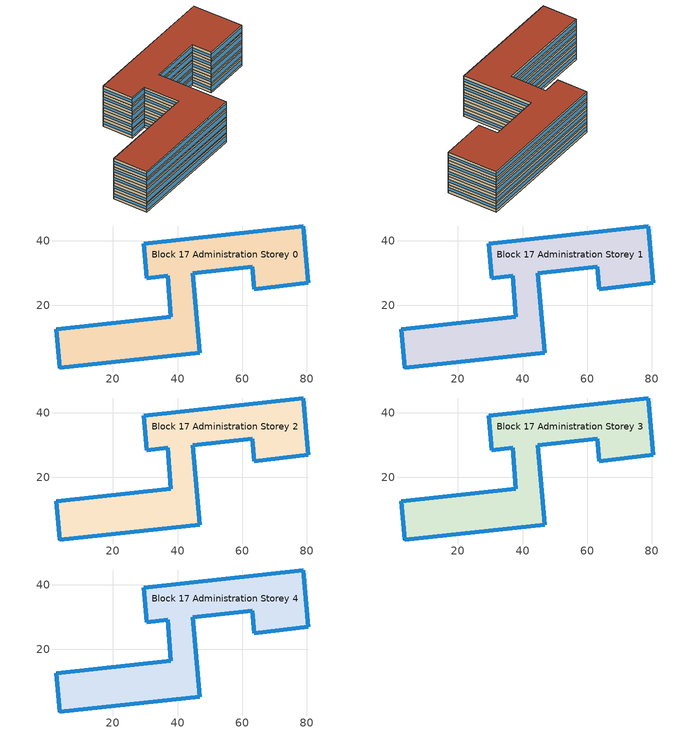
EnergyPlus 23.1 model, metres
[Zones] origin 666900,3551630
Block 17 Administration Storey 0
 floor ground (Project Floor): 78.86,44.58 80.37,26.97 63.69,25.03 63.11,32.01 44.73,29.93 46.83,5.35 3.58,0.65 2.53,12.61 37.96,16.51 36.91,29.25 30.4,28.48 29.47,39.11 z0
 wall outside (Project Wall): 29.47,39.11 30.4,28.48 36.91,29.25 37.96,16.51 2.53,12.61 3.58,0.65 46.83,5.35 44.73,29.93 63.11,32.01 63.69,25.03 80.37,26.97 78.86,44.58 29.47,39.11 z0:3
 window (Administration_west_window_construction): 29.47,39.1 30.4,28.48 / 36.91,29.24 37.96,16.52 / 2.53,12.6 3.58,0.65 / 63.11,32.01 63.69,25.04 z1.05:1.95
 window (Administration_south_window_construction): 30.41,28.48 36.9,29.25 / 3.6,0.65 46.81,5.35 / 44.74,29.93 63.1,32.01 / 63.7,25.03 80.36,26.97 z0.67:2.33
 window (Administration_north_window_construction): 37.95,16.51 2.55,12.61 / 78.83,44.57 29.5,39.11 z0.82:2.17
 window (Administration_east_window_construction): 46.83,5.36 44.73,29.92 / 80.37,26.98 78.86,44.57 z1.05:1.95
 roof outside (Project Ceiling): 80.37,26.97 78.86,44.58 29.47,39.11 30.4,28.48 36.91,29.25 37.96,16.51 2.53,12.61 3.58,0.65 46.83,5.35 44.73,29.93 63.11,32.01 63.69,25.03 z3
Block 17 Administration Storey 1
 floor outside (Project Floor): 78.86,44.58 80.37,26.97 63.69,25.03 63.11,32.01 44.73,29.93 46.83,5.35 3.58,0.65 2.53,12.61 37.96,16.51 36.91,29.25 30.4,28.48 29.47,39.11 z3
 wall outside (Project Wall): 29.47,39.11 30.4,28.48 36.91,29.25 37.96,16.51 2.53,12.61 3.58,0.65 46.83,5.35 44.73,29.93 63.11,32.01 63.69,25.03 80.37,26.97 78.86,44.58 29.47,39.11 z3:6
 window (Administration_west_window_construction): 29.47,39.1 30.4,28.48 / 36.91,29.24 37.96,16.52 / 2.53,12.6 3.58,0.65 / 63.11,32.01 63.69,25.04 z4.05:4.95
 window (Administration_south_window_construction): 30.41,28.48 36.9,29.25 / 3.6,0.65 46.81,5.35 / 44.74,29.93 63.1,32.01 / 63.7,25.03 80.36,26.97 z3.67:5.33
 window (Administration_north_window_construction): 37.95,16.51 2.55,12.61 / 78.83,44.57 29.5,39.11 z3.83:5.17
 window (Administration_east_window_construction): 46.83,5.36 44.73,29.92 / 80.37,26.98 78.86,44.57 z4.05:4.95
 roof outside (Project Ceiling): 80.37,26.97 78.86,44.58 29.47,39.11 30.4,28.48 36.91,29.25 37.96,16.51 2.53,12.61 3.58,0.65 46.83,5.35 44.73,29.93 63.11,32.01 63.69,25.03 z6
Block 17 Administration Storey 2
 floor outside (Project Floor): 78.86,44.58 80.37,26.97 63.69,25.03 63.11,32.01 44.73,29.93 46.83,5.35 3.58,0.65 2.53,12.61 37.96,16.51 36.91,29.25 30.4,28.48 29.47,39.11 z6
 wall outside (Project Wall): 29.47,39.11 30.4,28.48 36.91,29.25 37.96,16.51 2.53,12.61 3.58,0.65 46.83,5.35 44.73,29.93 63.11,32.01 63.69,25.03 80.37,26.97 78.86,44.58 29.47,39.11 z6:9
 window (Administration_west_window_construction): 29.47,39.1 30.4,28.48 / 36.91,29.24 37.96,16.52 / 2.53,12.6 3.58,0.65 / 63.11,32.01 63.69,25.04 z7.05:7.95
 window (Administration_south_window_construction): 30.41,28.48 36.9,29.25 / 3.6,0.65 46.81,5.35 / 44.74,29.93 63.1,32.01 / 63.7,25.03 80.36,26.97 z6.67:8.32
 window (Administration_north_window_construction): 37.95,16.51 2.55,12.61 / 78.83,44.57 29.5,39.11 z6.83:8.18
 window (Administration_east_window_construction): 46.83,5.36 44.73,29.92 / 80.37,26.98 78.86,44.57 z7.05:7.95
 roof outside (Project Ceiling): 80.37,26.97 78.86,44.58 29.47,39.11 30.4,28.48 36.91,29.25 37.96,16.51 2.53,12.61 3.58,0.65 46.83,5.35 44.73,29.93 63.11,32.01 63.69,25.03 z9
Block 17 Administration Storey 3
 floor outside (Project Floor): 78.86,44.58 80.37,26.97 63.69,25.03 63.11,32.01 44.73,29.93 46.83,5.35 3.58,0.65 2.53,12.61 37.96,16.51 36.91,29.25 30.4,28.48 29.47,39.11 z9
 wall outside (Project Wall): 29.47,39.11 30.4,28.48 36.91,29.25 37.96,16.51 2.53,12.61 3.58,0.65 46.83,5.35 44.73,29.93 63.11,32.01 63.69,25.03 80.37,26.97 78.86,44.58 29.47,39.11 z9:12
 window (Administration_west_window_construction): 29.47,39.1 30.4,28.48 / 36.91,29.24 37.96,16.52 / 2.53,12.6 3.58,0.65 / 63.11,32.01 63.69,25.04 z10.05:10.95
 window (Administration_south_window_construction): 30.41,28.48 36.9,29.25 / 3.6,0.65 46.81,5.35 / 44.74,29.93 63.1,32.01 / 63.7,25.03 80.36,26.97 z9.68:11.32
 window (Administration_north_window_construction): 37.95,16.51 2.55,12.61 / 78.83,44.57 29.5,39.11 z9.82:11.18
 window (Administration_east_window_construction): 46.83,5.36 44.73,29.92 / 80.37,26.98 78.86,44.57 z10.05:10.95
 roof outside (Project Ceiling): 80.37,26.97 78.86,44.58 29.47,39.11 30.4,28.48 36.91,29.25 37.96,16.51 2.53,12.61 3.58,0.65 46.83,5.35 44.73,29.93 63.11,32.01 63.69,25.03 z12
Block 17 Administration Storey 4
 floor outside (Project Floor): 78.86,44.58 80.37,26.97 63.69,25.03 63.11,32.01 44.73,29.93 46.83,5.35 3.58,0.65 2.53,12.61 37.96,16.51 36.91,29.25 30.4,28.48 29.47,39.11 z12
 wall outside (Project Wall): 29.47,39.11 30.4,28.48 36.91,29.25 37.96,16.51 2.53,12.61 3.58,0.65 46.83,5.35 44.73,29.93 63.11,32.01 63.69,25.03 80.37,26.97 78.86,44.58 29.47,39.11 z12:15
 window (Administration_west_window_construction): 29.47,39.1 30.4,28.48 / 36.91,29.24 37.96,16.52 / 2.53,12.6 3.58,0.65 / 63.11,32.01 63.69,25.04 z13.05:13.95
 window (Administration_south_window_construction): 30.41,28.48 36.9,29.25 / 3.6,0.65 46.81,5.35 / 44.74,29.93 63.1,32.01 / 63.7,25.03 80.36,26.97 z12.68:14.32
 window (Administration_north_window_construction): 37.95,16.51 2.55,12.61 / 78.83,44.57 29.5,39.11 z12.82:14.18
 window (Administration_east_window_construction): 46.83,5.36 44.73,29.92 / 80.37,26.98 78.86,44.57 z13.05:13.95
 roof outside (Project Flat Roof): 80.37,26.97 78.86,44.58 29.47,39.11 30.4,28.48 36.91,29.25 37.96,16.51 2.53,12.61 3.58,0.65 46.83,5.35 44.73,29.93 63.11,32.01 63.69,25.03 z15
[Building]
Building_1: North Axis=0; Terrain=City; Loads Convergence Tolerance Value=0.04; Temperature Convergence Tolerance Value=0.4; Solar Distribution=FullExterior; Maximum Number of Warmup Days=25; Minimum Number of Warmup Days=6
[Site:Location]
CHN Design_Conditions: Latitude=30; Longitude=114; Time Zone=8; Elevation=12
[SIZINGPERIOD:DESIGNDAY] Day of Month=21; DryBulb Temperature Range Modifier Type=DefaultMultipliers; Humidity Condition Type=Wetbulb; Barometric Pressure=101181; Rain Indicator=No; Snow Indicator=No; Daylight Saving Time Indicator=No; Sky Clearness=0; Begin Environment Reset Mode=FullResetAtBeginEnvironment
Name | Month | Day Type | Maximum DryBulb Temperature | Daily DryBulb Temperature Range | Wetbulb or DewPoint at Maximum DryBulb | Wind Speed | Wind Direction | Solar Model Indicator | ASHRAE Clear Sky Optical Depth for Beam Irradiance taub | ASHRAE Clear Sky Optical Depth for Diffuse Irradiance taud
Ann Htg 99.6% Condns DB | 1 | WinterDesignDay | -10 | 0 | -4.8 | 1 | 340 | ASHRAEClearSky | 0 | 0
Ann Clg .4% Condns DB=>MWB | 7 | SummerDesignDay | 40 | 6.6 | 27.1 | 3.5 | 220 | ASHRAETau | 0.781 | 1.413
[MATERIAL]
DefaultMaterial: Roughness=Rough; Thickness=0.1; Conductivity=0.1; Density=1000; Specific Heat=1000; Thermal Absorptance=0.9; Solar Absorptance=0.7; Visible Absorptance=0.7
[WINDOWMATERIAL:SIMPLEGLAZINGSYSTEM] UFactor=1.2; Visible Transmittance=0.6
Name | Solar Heat Gain Coefficient
Administration_east_window; Administration_south_window; Administration_west_window | 0.3
Administration_north_window | 0.35
[CONSTRUCTION]
Project Wall; Project Floor; Project Flat Roof; Project Ceiling: DefaultMaterial
Administration_east_window_construction: Administration_east_window
Administration_south_window_construction: Administration_south_window
Administration_west_window_construction: Administration_west_window
Administration_north_window_construction: Administration_north_window
[SPACE] Ceiling Height=autocalculate; Volume=autocalculate; Floor Area=autocalculate; Space Type=Administration
Name | Zone
Block 17 Administration Storey 0_space | Block 17 Administration Storey 0
Block 17 Administration Storey 1_space | Block 17 Administration Storey 1
Block 17 Administration Storey 2_space | Block 17 Administration Storey 2
Block 17 Administration Storey 3_space | Block 17 Administration Storey 3
Block 17 Administration Storey 4_space | Block 17 Administration Storey 4
[SPACELIST]
Administration: Block 17 Administration Storey 0_space, Block 17 Administration Storey 1_space, Block 17 Administration Storey 2_space, Block 17 Administration Storey 3_space, Block 17 Administration Storey 4_space
[ZONE] Type=1; Multiplier=1; Ceiling Height=autocalculate; Volume=autocalculate; Floor Area=autocalculate; Part of Total Floor Area=Yes
Block 17 Administration Storey 0; Block 17 Administration Storey 1; Block 17 Administration Storey 2; Block 17 Administration Storey 3; Block 17 Administration Storey 4
[PEOPLE]
People_for_administration: Zone or ZoneList or Space or SpaceList=Administration; Number of People Schedule=SeasonalSchedule_Schedule_administration_people; Number of People Calculation Method=People/Area; People per Floor Area=0.125; Fraction Radiant=0.3; Sensible Heat Fraction=autocalculate; Activity Level Schedule=SeasonalSchedule_Schedule_administration_activity; Carbon Dioxide Generation Rate=3.82e-08; Enable ASHRAE 55 Comfort Warnings=No; Mean Radiant Temperature Calculation Type=ZoneAveraged; Clothing Insulation Calculation Method=ClothingInsulationSchedule; Cold Stress Temperature Threshold=15.56; Heat Stress Temperature Threshold=30
[LIGHTS]
Light_for_administration: Zone or ZoneList or Space or SpaceList=Administration; Schedule=SeasonalSchedule_administration_lighting; Design Level Calculation Method=Watts/Area; Watts per Zone Floor Area=8; Return Air Fraction=0; Fraction Radiant=0.32; Fraction Visible=0.25; Fraction Replaceable=1; EndUse Subcategory=General; Return Air Fraction Calculated from Plenum Temperature=No; Return Air Fraction Function of Plenum Temperature Coefficient 1=0; Return Air Fraction Function of Plenum Temperature Coefficient 2=0
[ELECTRICEQUIPMENT]
Equipment_for_administration: Zone or ZoneList or Space or SpaceList=Administration; Schedule=SeasonalSchedule_Schedule_administration_equipment; Design Level Calculation Method=Watts/Area; Watts per Zone Floor Area=15; Fraction Latent=0; Fraction Radiant=0; Fraction Lost=0; EndUse Subcategory=Electric Equipment
[DAYLIGHTING:CONTROLS] Illuminance Setpoint at Reference Point 1=300
Name | Zone or Space | Glare Calculation Daylighting Reference Point | Daylighting Reference Point 1
Dlight_Block 17 Administration Storey 0 | Block 17 Administration Storey 0 | Rpoint_Block 17 Administration Storey 0 | Rpoint_Block 17 Administration Storey 0
Dlight_Block 17 Administration Storey 1 | Block 17 Administration Storey 1 | Rpoint_Block 17 Administration Storey 1 | Rpoint_Block 17 Administration Storey 1
Dlight_Block 17 Administration Storey 2 | Block 17 Administration Storey 2 | Rpoint_Block 17 Administration Storey 2 | Rpoint_Block 17 Administration Storey 2
Dlight_Block 17 Administration Storey 3 | Block 17 Administration Storey 3 | Rpoint_Block 17 Administration Storey 3 | Rpoint_Block 17 Administration Storey 3
Dlight_Block 17 Administration Storey 4 | Block 17 Administration Storey 4 | Rpoint_Block 17 Administration Storey 4 | Rpoint_Block 17 Administration Storey 4
[HVACTEMPLATE:THERMOSTAT]
Name | Heating Setpoint Schedule | Cooling Setpoint Schedule
Thermostat_for_office | SeasonalSchedule_office_heating | SeasonalSchedule_office_cooling
Thermostat_for_commercial | SeasonalSchedule_commerical_heating | SeasonalSchedule_commerical_cooling
Thermostat_for_residential | SeasonalSchedule_residential_heating | SeasonalSchedule_residential_cooling
Thermostat_for_school | SeasonalSchedule_school_heating | SeasonalSchedule_school_cooling
Thermostat_for_hospital | SeasonalSchedule_hospital_heating | SeasonalSchedule_hospital_cooling
Thermostat_for_industrial | SeasonalSchedule_Industrial_heating | SeasonalSchedule_Industrial_cooling
Thermostat_for_transport | SeasonalSchedule_transport_heating | SeasonalSchedule_transport_cooling
Thermostat_for_administration | SeasonalSchedule_administration_heating | SeasonalSchedule_administration_cooling
[HVACTEMPLATE:ZONE:IDEALLOADSAIRSYSTEM] Template Thermostat=Thermostat_for_administration; Maximum Heating Supply Air Temperature=50; Minimum Cooling Supply Air Temperature=13; Maximum Heating Supply Air Humidity Ratio=0.0156; Minimum Cooling Supply Air Humidity Ratio=0.0077; Heating Limit=NoLimit; Cooling Limit=NoLimit; Dehumidification Control Type=ConstantSensibleHeatRatio; Cooling Sensible Heat Ratio=0.7; Dehumidification Setpoint=60; Humidification Control Type=None; Humidification Setpoint=30; Outdoor Air Method=DetailedSpecification; Outdoor Air Flow Rate per Person=0.00944; Outdoor Air Flow Rate per Zone Floor Area=0; Outdoor Air Flow Rate per Zone=0; Design Specification Outdoor Air Object=Ventilation_for_administration; Demand Controlled Ventilation Type=None; Outdoor Air Economizer Type=NoEconomizer; Heat Recovery Type=None; Sensible Heat Recovery Effectiveness=0.7; Latent Heat Recovery Effectiveness=0.65
Block 17 Administration Storey 0; Block 17 Administration Storey 1; Block 17 Administration Storey 2; Block 17 Administration Storey 3; Block 17 Administration Storey 4
[DESIGNSPECIFICATION:OUTDOORAIR]
Ventilation_for_administration: Outdoor Air Method=Flow/Person; Outdoor Air Flow per Person=0.00833333; Outdoor Air Flow per Zone Floor Area=0; Outdoor Air Flow per Zone=0; Outdoor Air Flow Air Changes per Hour=0
[SCHEDULE:DAY:HOURLY]
Schedule_administration_heating_summer_hourly; Schedule_commerical_heating_summer_hourly; Schedule_residential_heating_summer_hourly; Schedule_school_heating_summer_hourly; Schedule_hospital_heating_summer_hourly; Schedule_Industrial_heating_summer_hourly; Schedule_transport_heating_summer_hourly; Schedule_office_heating_summer_hourly: -20, -20, -20, -20, -20, -20, -20, -20, -20, -20, -20, -20, -20, -20, -20, -20, -20, -20, -20, -20, -20, -20, -20, -20
Schedule_administration_heating_winnter_weekday_hourly: 5, 5, 5, 5, 5, 5, 12, 12, 18, 20, 20, 20, 20, 20, 20, 20, 20, 20, 18, 5, 5, 5, 5, 5
Schedule_administration_heating_winnter_holiday_hourly; Schedule_school_heating_winnter_holiday_hourly: 5, 5, 5, 5, 5, 5, 5, 5, 5, 5, 5, 5, 5, 5, 5, 5, 5, 5, 5, 5, 5, 5, 5, 5
Schedule_administration_cooling_winter_hourly; Schedule_administration_cooling_summer_holiday_hourly; Schedule_commerical_cooling_winter_hourly; Schedule_residential_cooling_winter_hourly; Schedule_school_cooling_winter_hourly; Schedule_school_cooling_summer_holiday_hourly; Schedule_hospital_cooling_winter_hourly; Schedule_Industrial_cooling_winter_hourly; Schedule_transport_cooling_winter_hourly; Schedule_office_cooling_winter_hourly: 50, 50, 50, 50, 50, 50, 50, 50, 50, 50, 50, 50, 50, 50, 50, 50, 50, 50, 50, 50, 50, 50, 50, 50
Schedule_administration_cooling_summer_weekday_hourly: 50, 50, 50, 50, 50, 50, 50, 28, 26, 26, 26, 26, 26, 26, 26, 26, 26, 26, 50, 50, 50, 50, 50, 50
Schedule_administration_lighting_weekday_hourly: 0.2, 0.2, 0.2, 0.2, 0.2, 0.2, 0.2, 0.5, 0.95, 0.95, 0.95, 0.8, 0.8, 0.95, 0.95, 0.95, 0.95, 0.95, 0.3, 0.2, 0.2, 0.2, 0.2, 0.2
Schedule_administration_lighting_holiday_hourly: 0.2, 0.2, 0.2, 0.2, 0.2, 0.2, 0.2, 0.25, 0.475, 0.475, 0.475, 0.4, 0.4, 0.475, 0.475, 0.475, 0.475, 0.475, 0.2, 0.2, 0.2, 0.2, 0.2, 0.2
Schedule_administration_equipment_weekday_hourly: 0.2, 0.2, 0.2, 0.2, 0.2, 0.2, 0.2, 0.5, 0.95, 0.95, 0.95, 0.5, 0.5, 0.95, 0.95, 0.95, 0.95, 0.3, 0.2, 0.2, 0.2, 0.2, 0.2, 0.2
Schedule_administration_equipment_holiday_hourly: 0.2, 0.2, 0.2, 0.2, 0.2, 0.2, 0.2, 0.25, 0.475, 0.475, 0.475, 0.25, 0.25, 0.475, 0.475, 0.475, 0.475, 0.2, 0.2, 0.2, 0.2, 0.2, 0.2, 0.2
Schedule_administration_people_weekday_hourly: 0, 0, 0, 0, 0, 0, 0.1, 0.5, 0.95, 0.95, 0.95, 0.8, 0.8, 0.95, 0.95, 0.95, 0.95, 0.3, 0.1, 0, 0, 0, 0, 0
Schedule_administration_people_holiday_hourly: 0, 0, 0, 0, 0, 0, 0.02, 0.1, 0.19, 0.19, 0.19, 0.16, 0.16, 0.19, 0.19, 0.19, 0.19, 0.06, 0.02, 0, 0, 0, 0, 0
Schedule_administration_activity_weekday_hourly; Schedule_administration_activity_holiday_hourly: 144, 144, 144, 144, 144, 144, 144, 144, 144, 144, 144, 144, 144, 144, 144, 144, 144, 144, 144, 144, 144, 144, 144, 144
Schedule_commerical_heating_winnter_weekday_hourly; Schedule_commerical_heating_winnter_holiday_hourly: 5, 5, 5, 5, 5, 5, 12, 16, 18, 18, 18, 18, 18, 18, 18, 18, 18, 18, 18, 18, 12, 5, 5, 5
Schedule_commerical_cooling_summer_weekday_hourly; Schedule_commerical_cooling_summer_holiday_hourly: 50, 50, 50, 50, 50, 50, 50, 28, 24, 24, 24, 24, 24, 24, 24, 24, 24, 24, 24, 24, 24, 28, 50, 50
Schedule_residential_heating_winnter_weekday_hourly; Schedule_residential_heating_winnter_holiday_hourly: 18, 18, 18, 18, 18, 18, 18, -20, -20, -20, -20, -20, -20, -20, -20, -20, -20, -20, -20, -20, 18, 18, 18, 18
Schedule_residential_cooling_summer_weekday_hourly; Schedule_residential_cooling_summer_holiday_hourly: 26, 26, 26, 26, 26, 26, 26, 50, 50, 50, 50, 50, 50, 50, 50, 50, 50, 50, 50, 50, 26, 26, 26, 26
Schedule_school_heating_winnter_weekday_hourly: 5, 5, 5, 5, 5, 12, 18, 20, 20, 20, 20, 20, 20, 20, 20, 20, 20, 20, 18, 12, 5, 5, 5, 5
Schedule_school_cooling_summer_weekday_hourly: 50, 50, 50, 50, 50, 50, 28, 26, 26, 26, 26, 26, 26, 26, 26, 26, 26, 26, 50, 50, 50, 50, 50, 50
Schedule_hospital_heating_winnter_weekday_hourly; Schedule_hospital_heating_winnter_holiday_hourly: 22, 22, 22, 22, 22, 22, 22, 22, 22, 22, 22, 22, 22, 22, 22, 22, 22, 22, 22, 22, 22, 22, 22, 22
Schedule_hospital_cooling_summer_weekday_hourly; Schedule_hospital_cooling_summer_holiday_hourly: 26, 26, 26, 26, 26, 26, 26, 26, 26, 26, 26, 26, 26, 26, 26, 26, 26, 26, 26, 26, 26, 26, 26, 26
Schedule_Industrial_heating_winnter_weekday_hourly; Schedule_Industrial_heating_winnter_holiday_hourly: -20, -20, -20, -20, -20, -20, 18, 18, 18, 18, 18, 18, 18, 18, 18, 18, 18, 18, 18, -20, -20, -20, -20, -20
Schedule_Industrial_cooling_summer_weekday_hourly; Schedule_Industrial_cooling_summer_holiday_hourly: 50, 50, 50, 50, 50, 50, 50, 28, 28, 28, 28, 28, 28, 28, 28, 28, 28, 28, 28, 50, 50, 50, 50, 50
Schedule_transport_heating_winnter_weekday_hourly; Schedule_transport_heating_winnter_holiday_hourly: 18, 18, 18, 18, 18, 18, 20, 20, 20, 20, 20, 20, 20, 20, 20, 20, 20, 20, 20, 20, 20, 20, 18, 18
Schedule_transport_cooling_summer_weekday_hourly; Schedule_transport_cooling_summer_holiday_hourly: 26, 26, 26, 26, 26, 26, 26, 24, 24, 24, 25, 24, 24, 24, 24, 24, 24, 24, 24, 24, 24, 24, 26, 28
Schedule_office_heating_winnter_weekday_hourly: 5, 5, 5, 5, 5, 5, 12, 18, 20, 20, 20, 20, 20, 20, 20, 20, 20, 20, 20, 18, 12, 5, 5, 5
Schedule_office_heating_winnter_holiday_hourly: 5, 5, 5, 5, 5, 5, 5, 5, 5, 16, 16, 16, 16, 16, 16, 16, 16, 5, 5, 5, 5, 5, 5, 5
Schedule_office_cooling_summer_weekday_hourly: 50, 50, 50, 50, 50, 50, 28, 26, 26, 26, 26, 26, 26, 26, 26, 26, 26, 26, 26, 26, 50, 50, 50, 50
Schedule_office_cooling_summer_holiday_hourly: 50, 50, 50, 50, 50, 50, 50, 50, 50, 50, 50, 26, 26, 26, 26, 26, 26, 50, 50, 50, 50, 50, 50, 50
[SCHEDULE:WEEK:DAILY]
Schedule_office_heating_summer_weekly: Schedule_office_heating_summer_hourly, Schedule_office_heating_summer_hourly, Schedule_office_heating_summer_hourly, Schedule_office_heating_summer_hourly, Schedule_office_heating_summer_hourly, Schedule_office_heating_summer_hourly, Schedule_office_heating_summer_hourly, Schedule_office_heating_summer_hourly, Schedule_office_heating_summer_hourly, Schedule_office_heating_summer_hourly, Schedule_office_heating_summer_hourly, Schedule_office_heating_summer_hourly
Schedule_office_heating_winnter_weekly: Schedule_office_heating_winnter_holiday_hourly, Schedule_office_heating_winnter_weekday_hourly, Schedule_office_heating_winnter_weekday_hourly, Schedule_office_heating_winnter_weekday_hourly, Schedule_office_heating_winnter_weekday_hourly, Schedule_office_heating_winnter_weekday_hourly, Schedule_office_heating_winnter_holiday_hourly, Schedule_office_heating_winnter_holiday_hourly, Schedule_office_heating_winnter_weekday_hourly, Schedule_office_heating_winnter_weekday_hourly, Schedule_office_heating_winnter_holiday_hourly, Schedule_office_heating_winnter_holiday_hourly
Schedule_office_cooling_winnter_weekly: Schedule_office_cooling_winter_hourly, Schedule_office_cooling_winter_hourly, Schedule_office_cooling_winter_hourly, Schedule_office_cooling_winter_hourly, Schedule_office_cooling_winter_hourly, Schedule_office_cooling_winter_hourly, Schedule_office_cooling_winter_hourly, Schedule_office_cooling_winter_hourly, Schedule_office_cooling_winter_hourly, Schedule_office_cooling_winter_hourly, Schedule_office_cooling_winter_hourly, Schedule_office_cooling_winter_hourly
Schedule_office_cooling_summer_weekly: Schedule_office_cooling_summer_holiday_hourly, Schedule_office_cooling_summer_weekday_hourly, Schedule_office_cooling_summer_weekday_hourly, Schedule_office_cooling_summer_weekday_hourly, Schedule_office_cooling_summer_weekday_hourly, Schedule_office_cooling_summer_weekday_hourly, Schedule_office_cooling_summer_holiday_hourly, Schedule_office_cooling_summer_holiday_hourly, Schedule_office_cooling_summer_weekday_hourly, Schedule_office_cooling_summer_weekday_hourly, Schedule_office_cooling_summer_holiday_hourly, Schedule_office_cooling_summer_holiday_hourly
Schedule_commerical_heating_summer_weekly: Schedule_commerical_heating_summer_hourly, Schedule_commerical_heating_summer_hourly, Schedule_commerical_heating_summer_hourly, Schedule_commerical_heating_summer_hourly, Schedule_commerical_heating_summer_hourly, Schedule_commerical_heating_summer_hourly, Schedule_commerical_heating_summer_hourly, Schedule_commerical_heating_summer_hourly, Schedule_commerical_heating_summer_hourly, Schedule_commerical_heating_summer_hourly, Schedule_commerical_heating_summer_hourly, Schedule_commerical_heating_summer_hourly
Schedule_commerical_heating_winnter_weekly: Schedule_commerical_heating_winnter_holiday_hourly, Schedule_commerical_heating_winnter_weekday_hourly, Schedule_commerical_heating_winnter_weekday_hourly, Schedule_commerical_heating_winnter_weekday_hourly, Schedule_commerical_heating_winnter_weekday_hourly, Schedule_commerical_heating_winnter_weekday_hourly, Schedule_commerical_heating_winnter_holiday_hourly, Schedule_commerical_heating_winnter_holiday_hourly, Schedule_commerical_heating_winnter_weekday_hourly, Schedule_commerical_heating_winnter_weekday_hourly, Schedule_commerical_heating_winnter_holiday_hourly, Schedule_commerical_heating_winnter_holiday_hourly
Schedule_commerical_cooling_winnter_weekly: Schedule_commerical_cooling_winter_hourly, Schedule_commerical_cooling_winter_hourly, Schedule_commerical_cooling_winter_hourly, Schedule_commerical_cooling_winter_hourly, Schedule_commerical_cooling_winter_hourly, Schedule_commerical_cooling_winter_hourly, Schedule_commerical_cooling_winter_hourly, Schedule_commerical_cooling_winter_hourly, Schedule_commerical_cooling_winter_hourly, Schedule_commerical_cooling_winter_hourly, Schedule_commerical_cooling_winter_hourly, Schedule_commerical_cooling_winter_hourly
Schedule_commerical_cooling_summer_weekly: Schedule_commerical_cooling_summer_holiday_hourly, Schedule_commerical_cooling_summer_weekday_hourly, Schedule_commerical_cooling_summer_weekday_hourly, Schedule_commerical_cooling_summer_weekday_hourly, Schedule_commerical_cooling_summer_weekday_hourly, Schedule_commerical_cooling_summer_weekday_hourly, Schedule_commerical_cooling_summer_holiday_hourly, Schedule_commerical_cooling_summer_holiday_hourly, Schedule_commerical_cooling_summer_weekday_hourly, Schedule_commerical_cooling_summer_weekday_hourly, Schedule_commerical_cooling_summer_holiday_hourly, Schedule_commerical_cooling_summer_holiday_hourly
Schedule_residential_heating_summer_weekly: Schedule_residential_heating_summer_hourly, Schedule_residential_heating_summer_hourly, Schedule_residential_heating_summer_hourly, Schedule_residential_heating_summer_hourly, Schedule_residential_heating_summer_hourly, Schedule_residential_heating_summer_hourly, Schedule_residential_heating_summer_hourly, Schedule_residential_heating_summer_hourly, Schedule_residential_heating_summer_hourly, Schedule_residential_heating_summer_hourly, Schedule_residential_heating_summer_hourly, Schedule_residential_heating_summer_hourly
Schedule_residential_heating_winnter_weekly: Schedule_residential_heating_winnter_holiday_hourly, Schedule_residential_heating_winnter_weekday_hourly, Schedule_residential_heating_winnter_weekday_hourly, Schedule_residential_heating_winnter_weekday_hourly, Schedule_residential_heating_winnter_weekday_hourly, Schedule_residential_heating_winnter_weekday_hourly, Schedule_residential_heating_winnter_holiday_hourly, Schedule_residential_heating_winnter_holiday_hourly, Schedule_residential_heating_winnter_weekday_hourly, Schedule_residential_heating_winnter_weekday_hourly, Schedule_residential_heating_winnter_holiday_hourly, Schedule_residential_heating_winnter_holiday_hourly
Schedule_residential_cooling_winnter_weekly: Schedule_residential_cooling_winter_hourly, Schedule_residential_cooling_winter_hourly, Schedule_residential_cooling_winter_hourly, Schedule_residential_cooling_winter_hourly, Schedule_residential_cooling_winter_hourly, Schedule_residential_cooling_winter_hourly, Schedule_residential_cooling_winter_hourly, Schedule_residential_cooling_winter_hourly, Schedule_residential_cooling_winter_hourly, Schedule_residential_cooling_winter_hourly, Schedule_residential_cooling_winter_hourly, Schedule_residential_cooling_winter_hourly
Schedule_residential_cooling_summer_weekly: Schedule_residential_cooling_summer_holiday_hourly, Schedule_residential_cooling_summer_weekday_hourly, Schedule_residential_cooling_summer_weekday_hourly, Schedule_residential_cooling_summer_weekday_hourly, Schedule_residential_cooling_summer_weekday_hourly, Schedule_residential_cooling_summer_weekday_hourly, Schedule_residential_cooling_summer_holiday_hourly, Schedule_residential_cooling_summer_holiday_hourly, Schedule_residential_cooling_summer_weekday_hourly, Schedule_residential_cooling_summer_weekday_hourly, Schedule_residential_cooling_summer_holiday_hourly, Schedule_residential_cooling_summer_holiday_hourly
Schedule_school_heating_summer_weekly: Schedule_school_heating_summer_hourly, Schedule_school_heating_summer_hourly, Schedule_school_heating_summer_hourly, Schedule_school_heating_summer_hourly, Schedule_school_heating_summer_hourly, Schedule_school_heating_summer_hourly, Schedule_school_heating_summer_hourly, Schedule_school_heating_summer_hourly, Schedule_school_heating_summer_hourly, Schedule_school_heating_summer_hourly, Schedule_school_heating_summer_hourly, Schedule_school_heating_summer_hourly
Schedule_school_heating_winnter_weekly: Schedule_school_heating_winnter_holiday_hourly, Schedule_school_heating_winnter_weekday_hourly, Schedule_school_heating_winnter_weekday_hourly, Schedule_school_heating_winnter_weekday_hourly, Schedule_school_heating_winnter_weekday_hourly, Schedule_school_heating_winnter_weekday_hourly, Schedule_school_heating_winnter_holiday_hourly, Schedule_school_heating_winnter_holiday_hourly, Schedule_school_heating_winnter_weekday_hourly, Schedule_school_heating_winnter_weekday_hourly, Schedule_school_heating_winnter_holiday_hourly, Schedule_school_heating_winnter_holiday_hourly
Schedule_school_cooling_winnter_weekly: Schedule_school_cooling_winter_hourly, Schedule_school_cooling_winter_hourly, Schedule_school_cooling_winter_hourly, Schedule_school_cooling_winter_hourly, Schedule_school_cooling_winter_hourly, Schedule_school_cooling_winter_hourly, Schedule_school_cooling_winter_hourly, Schedule_school_cooling_winter_hourly, Schedule_school_cooling_winter_hourly, Schedule_school_cooling_winter_hourly, Schedule_school_cooling_winter_hourly, Schedule_school_cooling_winter_hourly
Schedule_school_cooling_summer_weekly: Schedule_school_cooling_summer_holiday_hourly, Schedule_school_cooling_summer_weekday_hourly, Schedule_school_cooling_summer_weekday_hourly, Schedule_school_cooling_summer_weekday_hourly, Schedule_school_cooling_summer_weekday_hourly, Schedule_school_cooling_summer_weekday_hourly, Schedule_school_cooling_summer_holiday_hourly, Schedule_school_cooling_summer_holiday_hourly, Schedule_school_cooling_summer_weekday_hourly, Schedule_school_cooling_summer_weekday_hourly, Schedule_school_cooling_summer_holiday_hourly, Schedule_school_cooling_summer_holiday_hourly
Schedule_hospital_heating_summer_weekly: Schedule_hospital_heating_summer_hourly, Schedule_hospital_heating_summer_hourly, Schedule_hospital_heating_summer_hourly, Schedule_hospital_heating_summer_hourly, Schedule_hospital_heating_summer_hourly, Schedule_hospital_heating_summer_hourly, Schedule_hospital_heating_summer_hourly, Schedule_hospital_heating_summer_hourly, Schedule_hospital_heating_summer_hourly, Schedule_hospital_heating_summer_hourly, Schedule_hospital_heating_summer_hourly, Schedule_hospital_heating_summer_hourly
Schedule_hospital_heating_winnter_weekly: Schedule_hospital_heating_winnter_holiday_hourly, Schedule_hospital_heating_winnter_weekday_hourly, Schedule_hospital_heating_winnter_weekday_hourly, Schedule_hospital_heating_winnter_weekday_hourly, Schedule_hospital_heating_winnter_weekday_hourly, Schedule_hospital_heating_winnter_weekday_hourly, Schedule_hospital_heating_winnter_holiday_hourly, Schedule_hospital_heating_winnter_holiday_hourly, Schedule_hospital_heating_winnter_weekday_hourly, Schedule_hospital_heating_winnter_weekday_hourly, Schedule_hospital_heating_winnter_holiday_hourly, Schedule_hospital_heating_winnter_holiday_hourly
Schedule_hospital_cooling_winnter_weekly: Schedule_hospital_cooling_winter_hourly, Schedule_hospital_cooling_winter_hourly, Schedule_hospital_cooling_winter_hourly, Schedule_hospital_cooling_winter_hourly, Schedule_hospital_cooling_winter_hourly, Schedule_hospital_cooling_winter_hourly, Schedule_hospital_cooling_winter_hourly, Schedule_hospital_cooling_winter_hourly, Schedule_hospital_cooling_winter_hourly, Schedule_hospital_cooling_winter_hourly, Schedule_hospital_cooling_winter_hourly, Schedule_hospital_cooling_winter_hourly
Schedule_hospital_cooling_summer_weekly: Schedule_hospital_cooling_summer_holiday_hourly, Schedule_hospital_cooling_summer_weekday_hourly, Schedule_hospital_cooling_summer_weekday_hourly, Schedule_hospital_cooling_summer_weekday_hourly, Schedule_hospital_cooling_summer_weekday_hourly, Schedule_hospital_cooling_summer_weekday_hourly, Schedule_hospital_cooling_summer_holiday_hourly, Schedule_hospital_cooling_summer_holiday_hourly, Schedule_hospital_cooling_summer_weekday_hourly, Schedule_hospital_cooling_summer_weekday_hourly, Schedule_hospital_cooling_summer_holiday_hourly, Schedule_hospital_cooling_summer_holiday_hourly
Schedule_Industrial_heating_summer_weekly: Schedule_Industrial_heating_summer_hourly, Schedule_Industrial_heating_summer_hourly, Schedule_Industrial_heating_summer_hourly, Schedule_Industrial_heating_summer_hourly, Schedule_Industrial_heating_summer_hourly, Schedule_Industrial_heating_summer_hourly, Schedule_Industrial_heating_summer_hourly, Schedule_Industrial_heating_summer_hourly, Schedule_Industrial_heating_summer_hourly, Schedule_Industrial_heating_summer_hourly, Schedule_Industrial_heating_summer_hourly, Schedule_Industrial_heating_summer_hourly
Schedule_Industrial_heating_winnter_weekly: Schedule_Industrial_heating_winnter_holiday_hourly, Schedule_Industrial_heating_winnter_weekday_hourly, Schedule_Industrial_heating_winnter_weekday_hourly, Schedule_Industrial_heating_winnter_weekday_hourly, Schedule_Industrial_heating_winnter_weekday_hourly, Schedule_Industrial_heating_winnter_weekday_hourly, Schedule_Industrial_heating_winnter_holiday_hourly, Schedule_Industrial_heating_winnter_holiday_hourly, Schedule_Industrial_heating_winnter_weekday_hourly, Schedule_Industrial_heating_winnter_weekday_hourly, Schedule_Industrial_heating_winnter_holiday_hourly, Schedule_Industrial_heating_winnter_holiday_hourly
Schedule_Industrial_cooling_winnter_weekly: Schedule_Industrial_cooling_winter_hourly, Schedule_Industrial_cooling_winter_hourly, Schedule_Industrial_cooling_winter_hourly, Schedule_Industrial_cooling_winter_hourly, Schedule_Industrial_cooling_winter_hourly, Schedule_Industrial_cooling_winter_hourly, Schedule_Industrial_cooling_winter_hourly, Schedule_Industrial_cooling_winter_hourly, Schedule_Industrial_cooling_winter_hourly, Schedule_Industrial_cooling_winter_hourly, Schedule_Industrial_cooling_winter_hourly, Schedule_Industrial_cooling_winter_hourly
Schedule_Industrial_cooling_summer_weekly: Schedule_Industrial_cooling_summer_holiday_hourly, Schedule_Industrial_cooling_summer_weekday_hourly, Schedule_Industrial_cooling_summer_weekday_hourly, Schedule_Industrial_cooling_summer_weekday_hourly, Schedule_Industrial_cooling_summer_weekday_hourly, Schedule_Industrial_cooling_summer_weekday_hourly, Schedule_Industrial_cooling_summer_holiday_hourly, Schedule_Industrial_cooling_summer_holiday_hourly, Schedule_Industrial_cooling_summer_weekday_hourly, Schedule_Industrial_cooling_summer_weekday_hourly, Schedule_Industrial_cooling_summer_holiday_hourly, Schedule_Industrial_cooling_summer_holiday_hourly
Schedule_administration_heating_summer_weekly: Schedule_administration_heating_summer_hourly, Schedule_administration_heating_summer_hourly, Schedule_administration_heating_summer_hourly, Schedule_administration_heating_summer_hourly, Schedule_administration_heating_summer_hourly, Schedule_administration_heating_summer_hourly, Schedule_administration_heating_summer_hourly, Schedule_administration_heating_summer_hourly, Schedule_administration_heating_summer_hourly, Schedule_administration_heating_summer_hourly, Schedule_administration_heating_summer_hourly, Schedule_administration_heating_summer_hourly
Schedule_administration_heating_winnter_weekly: Schedule_administration_heating_winnter_holiday_hourly, Schedule_administration_heating_winnter_weekday_hourly, Schedule_administration_heating_winnter_weekday_hourly, Schedule_administration_heating_winnter_weekday_hourly, Schedule_administration_heating_winnter_weekday_hourly, Schedule_administration_heating_winnter_weekday_hourly, Schedule_administration_heating_winnter_holiday_hourly, Schedule_administration_heating_winnter_holiday_hourly, Schedule_administration_heating_winnter_weekday_hourly, Schedule_administration_heating_winnter_weekday_hourly, Schedule_administration_heating_winnter_holiday_hourly, Schedule_administration_heating_winnter_holiday_hourly
Schedule_administration_cooling_winnter_weekly: Schedule_administration_cooling_winter_hourly, Schedule_administration_cooling_winter_hourly, Schedule_administration_cooling_winter_hourly, Schedule_administration_cooling_winter_hourly, Schedule_administration_cooling_winter_hourly, Schedule_administration_cooling_winter_hourly, Schedule_administration_cooling_winter_hourly, Schedule_administration_cooling_winter_hourly, Schedule_administration_cooling_winter_hourly, Schedule_administration_cooling_winter_hourly, Schedule_administration_cooling_winter_hourly, Schedule_administration_cooling_winter_hourly
Schedule_administration_cooling_summer_weekly: Schedule_administration_cooling_summer_holiday_hourly, Schedule_administration_cooling_summer_weekday_hourly, Schedule_administration_cooling_summer_weekday_hourly, Schedule_administration_cooling_summer_weekday_hourly, Schedule_administration_cooling_summer_weekday_hourly, Schedule_administration_cooling_summer_weekday_hourly, Schedule_administration_cooling_summer_holiday_hourly, Schedule_administration_cooling_summer_holiday_hourly, Schedule_administration_cooling_summer_weekday_hourly, Schedule_administration_cooling_summer_weekday_hourly, Schedule_administration_cooling_summer_holiday_hourly, Schedule_administration_cooling_summer_holiday_hourly
Schedule_administration_lighting_weekly: Schedule_administration_lighting_holiday_hourly, Schedule_administration_lighting_weekday_hourly, Schedule_administration_lighting_weekday_hourly, Schedule_administration_lighting_weekday_hourly, Schedule_administration_lighting_weekday_hourly, Schedule_administration_lighting_weekday_hourly, Schedule_administration_lighting_holiday_hourly, Schedule_administration_lighting_holiday_hourly, Schedule_administration_lighting_weekday_hourly, Schedule_administration_lighting_weekday_hourly, Schedule_administration_lighting_holiday_hourly, Schedule_administration_lighting_holiday_hourly
Schedule_administration_equipment_weekly: Schedule_administration_equipment_holiday_hourly, Schedule_administration_equipment_weekday_hourly, Schedule_administration_equipment_weekday_hourly, Schedule_administration_equipment_weekday_hourly, Schedule_administration_equipment_weekday_hourly, Schedule_administration_equipment_weekday_hourly, Schedule_administration_equipment_holiday_hourly, Schedule_administration_equipment_holiday_hourly, Schedule_administration_equipment_weekday_hourly, Schedule_administration_equipment_weekday_hourly, Schedule_administration_equipment_holiday_hourly, Schedule_administration_equipment_holiday_hourly
Schedule_administration_people_weekly: Schedule_administration_people_holiday_hourly, Schedule_administration_people_weekday_hourly, Schedule_administration_people_weekday_hourly, Schedule_administration_people_weekday_hourly, Schedule_administration_people_weekday_hourly, Schedule_administration_people_weekday_hourly, Schedule_administration_people_holiday_hourly, Schedule_administration_people_holiday_hourly, Schedule_administration_people_weekday_hourly, Schedule_administration_people_weekday_hourly, Schedule_administration_people_holiday_hourly, Schedule_administration_people_holiday_hourly
Schedule_administration_activity_weekly: Schedule_administration_activity_holiday_hourly, Schedule_administration_activity_weekday_hourly, Schedule_administration_activity_weekday_hourly, Schedule_administration_activity_weekday_hourly, Schedule_administration_activity_weekday_hourly, Schedule_administration_activity_weekday_hourly, Schedule_administration_activity_holiday_hourly, Schedule_administration_activity_holiday_hourly, Schedule_administration_activity_weekday_hourly, Schedule_administration_activity_weekday_hourly, Schedule_administration_activity_holiday_hourly, Schedule_administration_activity_holiday_hourly
Schedule_transport_heating_summer_weekly: Schedule_transport_heating_summer_hourly, Schedule_transport_heating_summer_hourly, Schedule_transport_heating_summer_hourly, Schedule_transport_heating_summer_hourly, Schedule_transport_heating_summer_hourly, Schedule_transport_heating_summer_hourly, Schedule_transport_heating_summer_hourly, Schedule_transport_heating_summer_hourly, Schedule_transport_heating_summer_hourly, Schedule_transport_heating_summer_hourly, Schedule_transport_heating_summer_hourly, Schedule_transport_heating_summer_hourly
Schedule_transport_heating_winnter_weekly: Schedule_transport_heating_winnter_holiday_hourly, Schedule_transport_heating_winnter_weekday_hourly, Schedule_transport_heating_winnter_weekday_hourly, Schedule_transport_heating_winnter_weekday_hourly, Schedule_transport_heating_winnter_weekday_hourly, Schedule_transport_heating_winnter_weekday_hourly, Schedule_transport_heating_winnter_holiday_hourly, Schedule_transport_heating_winnter_holiday_hourly, Schedule_transport_heating_winnter_weekday_hourly, Schedule_transport_heating_winnter_weekday_hourly, Schedule_transport_heating_winnter_holiday_hourly, Schedule_transport_heating_winnter_holiday_hourly
Schedule_transport_cooling_winnter_weekly: Schedule_transport_cooling_winter_hourly, Schedule_transport_cooling_winter_hourly, Schedule_transport_cooling_winter_hourly, Schedule_transport_cooling_winter_hourly, Schedule_transport_cooling_winter_hourly, Schedule_transport_cooling_winter_hourly, Schedule_transport_cooling_winter_hourly, Schedule_transport_cooling_winter_hourly, Schedule_transport_cooling_winter_hourly, Schedule_transport_cooling_winter_hourly, Schedule_transport_cooling_winter_hourly, Schedule_transport_cooling_winter_hourly
Schedule_transport_cooling_summer_weekly: Schedule_transport_cooling_summer_holiday_hourly, Schedule_transport_cooling_summer_weekday_hourly, Schedule_transport_cooling_summer_weekday_hourly, Schedule_transport_cooling_summer_weekday_hourly, Schedule_transport_cooling_summer_weekday_hourly, Schedule_transport_cooling_summer_weekday_hourly, Schedule_transport_cooling_summer_holiday_hourly, Schedule_transport_cooling_summer_holiday_hourly, Schedule_transport_cooling_summer_weekday_hourly, Schedule_transport_cooling_summer_weekday_hourly, Schedule_transport_cooling_summer_holiday_hourly, Schedule_transport_cooling_summer_holiday_hourly
[SCHEDULE:YEAR]
SeasonalSchedule_office_heating: Schedule_office_heating_winnter_weekly, 1, 1, 3, 31, Schedule_office_heating_summer_weekly, 4, 1, 11, 30, Schedule_office_heating_winnter_weekly, 12, 1, 12, 31
SeasonalSchedule_office_cooling: Schedule_office_cooling_winnter_weekly, 1, 1, 5, 31, Schedule_office_cooling_summer_weekly, 6, 1, 9, 30, Schedule_office_cooling_winnter_weekly, 10, 1, 12, 31
SeasonalSchedule_commerical_heating: Schedule_commerical_heating_winnter_weekly, 1, 1, 3, 31, Schedule_commerical_heating_summer_weekly, 4, 1, 11, 30, Schedule_commerical_heating_winnter_weekly, 12, 1, 12, 31
SeasonalSchedule_commerical_cooling: Schedule_commerical_cooling_winnter_weekly, 1, 1, 5, 31, Schedule_commerical_cooling_summer_weekly, 6, 1, 9, 30, Schedule_commerical_cooling_winnter_weekly, 10, 1, 12, 31
SeasonalSchedule_residential_heating: Schedule_residential_heating_winnter_weekly, 1, 1, 3, 31, Schedule_residential_heating_summer_weekly, 4, 1, 11, 30, Schedule_residential_heating_winnter_weekly, 12, 1, 12, 31
SeasonalSchedule_residential_cooling: Schedule_residential_cooling_winnter_weekly, 1, 1, 5, 31, Schedule_residential_cooling_summer_weekly, 6, 1, 9, 30, Schedule_residential_cooling_winnter_weekly, 10, 1, 12, 31
SeasonalSchedule_school_heating: Schedule_school_heating_winnter_weekly, 1, 1, 3, 31, Schedule_school_heating_summer_weekly, 4, 1, 11, 30, Schedule_school_heating_winnter_weekly, 12, 1, 12, 31
SeasonalSchedule_school_cooling: Schedule_school_cooling_winnter_weekly, 1, 1, 5, 31, Schedule_school_cooling_summer_weekly, 6, 1, 9, 30, Schedule_school_cooling_winnter_weekly, 10, 1, 12, 31
SeasonalSchedule_hospital_heating: Schedule_hospital_heating_winnter_weekly, 1, 1, 3, 31, Schedule_hospital_heating_summer_weekly, 4, 1, 11, 30, Schedule_hospital_heating_winnter_weekly, 12, 1, 12, 31
SeasonalSchedule_hospital_cooling: Schedule_hospital_cooling_winnter_weekly, 1, 1, 5, 31, Schedule_hospital_cooling_summer_weekly, 6, 1, 9, 30, Schedule_hospital_cooling_winnter_weekly, 10, 1, 12, 31
SeasonalSchedule_Industrial_heating: Schedule_Industrial_heating_winnter_weekly, 1, 1, 3, 31, Schedule_Industrial_heating_summer_weekly, 4, 1, 11, 30, Schedule_Industrial_heating_winnter_weekly, 12, 1, 12, 31
SeasonalSchedule_Industrial_cooling: Schedule_Industrial_cooling_winnter_weekly, 1, 1, 5, 31, Schedule_Industrial_cooling_summer_weekly, 6, 1, 9, 30, Schedule_Industrial_cooling_winnter_weekly, 10, 1, 12, 31
SeasonalSchedule_transport_heating: Schedule_transport_heating_winnter_weekly, 1, 1, 3, 31, Schedule_transport_heating_summer_weekly, 4, 1, 11, 30, Schedule_transport_heating_winnter_weekly, 12, 1, 12, 31
SeasonalSchedule_transport_cooling: Schedule_transport_cooling_winnter_weekly, 1, 1, 5, 31, Schedule_transport_cooling_summer_weekly, 6, 1, 9, 30, Schedule_transport_cooling_winnter_weekly, 10, 1, 12, 31
SeasonalSchedule_administration_heating: Schedule_administration_heating_winnter_weekly, 1, 1, 3, 31, Schedule_administration_heating_summer_weekly, 4, 1, 11, 30, Schedule_administration_heating_winnter_weekly, 12, 1, 12, 31
SeasonalSchedule_administration_cooling: Schedule_administration_cooling_winnter_weekly, 1, 1, 5, 31, Schedule_administration_cooling_summer_weekly, 6, 1, 9, 30, Schedule_administration_cooling_winnter_weekly, 10, 1, 12, 31
SeasonalSchedule_administration_lighting: Schedule_administration_lighting_weekly, 1, 1, 12, 31
SeasonalSchedule_Schedule_administration_equipment: Schedule_administration_equipment_weekly, 1, 1, 12, 31
SeasonalSchedule_Schedule_administration_people: Schedule_administration_people_weekly, 1, 1, 12, 31
SeasonalSchedule_Schedule_administration_activity: Schedule_administration_activity_weekly, 1, 1, 12, 31
